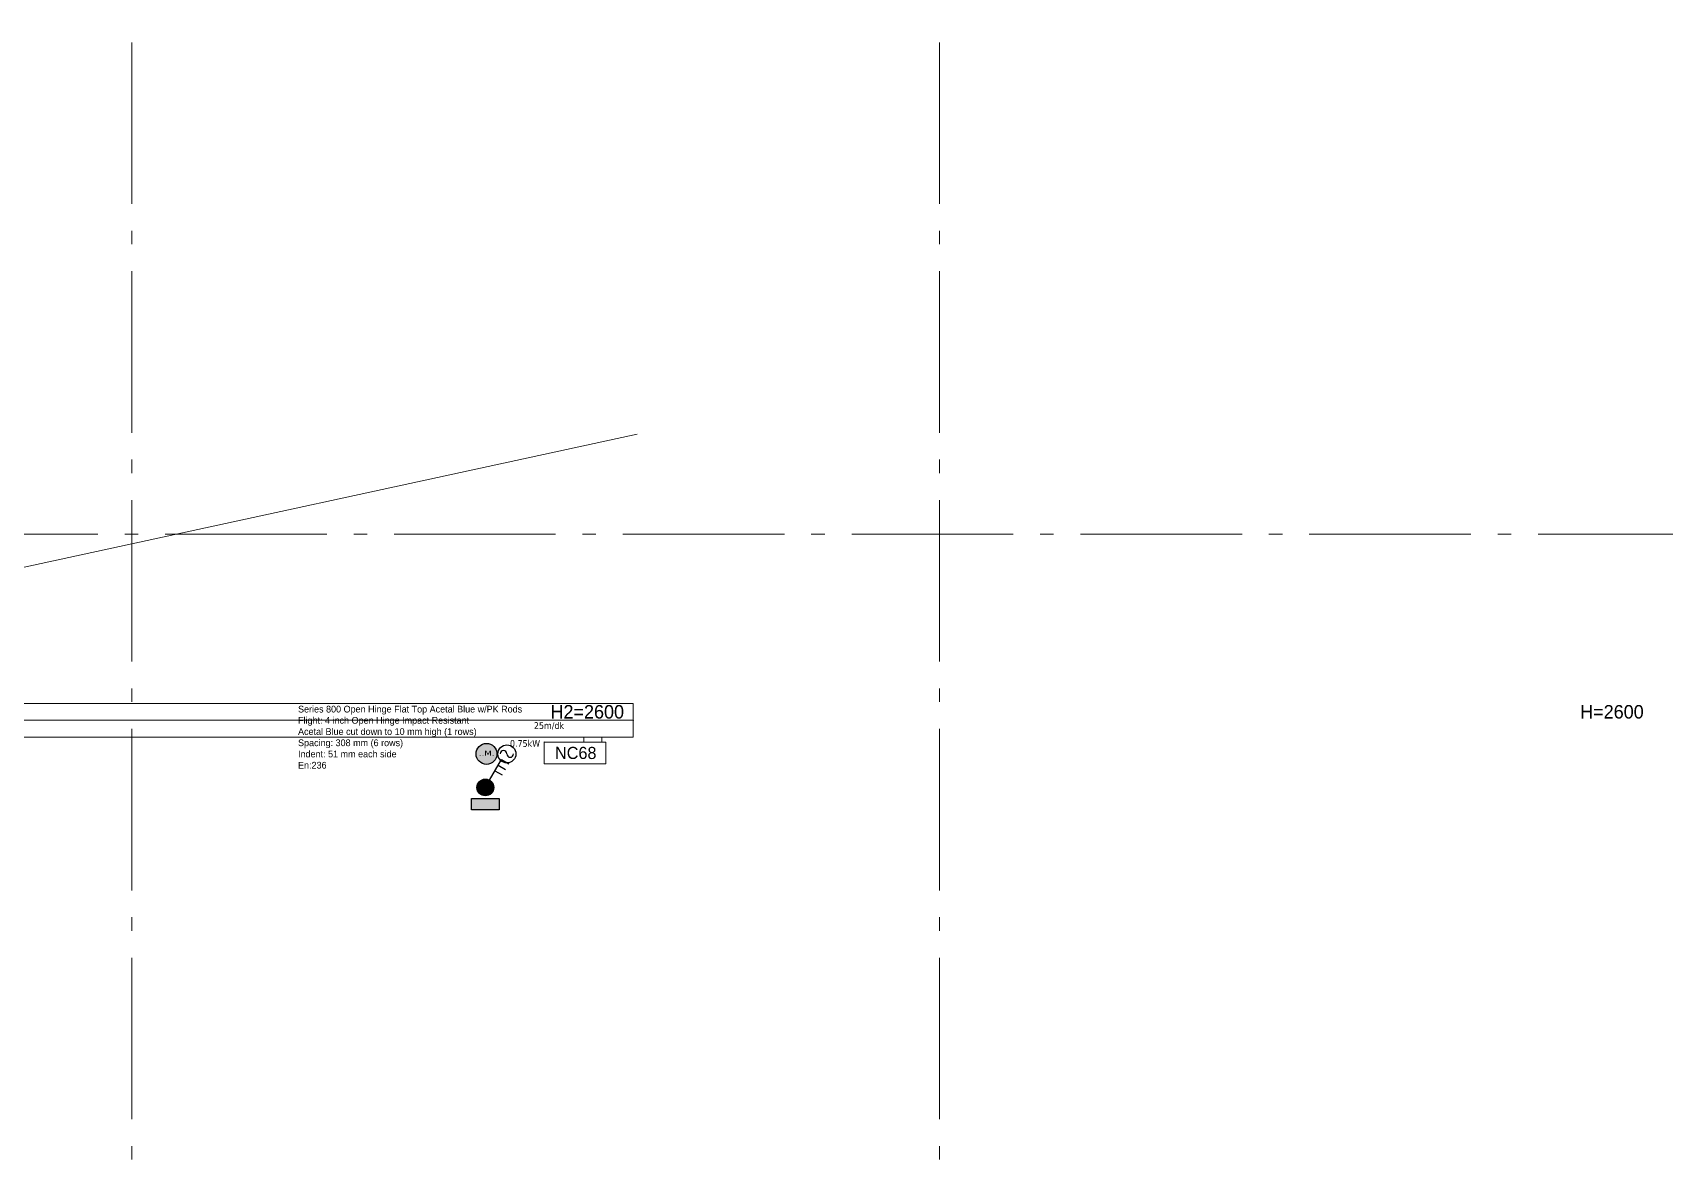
# Model space of a CAD drawing. Header units: millimetres. Extents: x -187347 to 135007, y -6415 to 292048.
# Drawn here: x -39677 to -27554, y 33381 to 41781 of the extents above; entities that cross this region are included whole.
import ezdxf
from ezdxf.enums import TextEntityAlignment as Align

# ---------------------------------------------------------------- set-up
doc = ezdxf.new("R2010")
doc.units = ezdxf.units.MM
doc.header["$LTSCALE"] = 100
doc.linetypes.add('CENTER', pattern=[50.8, 31.75, -6.35, 6.35, -6.35])
doc.linetypes.add('Z_LINE-CNTR', pattern=[17, 12, -2, 1, -2])
doc.layers.get('0').update_dxf_attribs({"lineweight": 18})
for name, color, linetype, lineweight in [('Layout Kromeka', 1, 'Continuous', 5), ('Layout Kromeka Details', 253, 'Continuous', 5), ('Layout Kromeka Field items', 1, 'Continuous', 25), ('Layout Kromeka Utilities', 1, 'Continuous', 25), ('S-GRID', 7, 'Continuous', 5)]:
    doc.layers.add(name, color=color, linetype=linetype, lineweight=lineweight)
doc.layers.add('TEXT', color=3, linetype='Continuous')
doc.styles.add('015_100', font='', dxfattribs={"height": 150})
doc.styles.add('050_100', font='', dxfattribs={"height": 500})
doc.styles.get("Standard").update_dxf_attribs({"font": 'tahoma.ttf'})
doc.styles.get('015_100').set_extended_font_data('Univers 45 Light')
doc.styles.get('050_100').set_extended_font_data('Univers')

# ---------------------------------------------------------------- blocks, each defined once
blk = doc.blocks.new('*U61')
at = {"ltscale": 10}
for p, q in [((3534, 137), (3666, 137)), ((-5300, -150), (-5300, 100)), ((3900, 100), (-5300, 100)), ((3900, -150), (3900, 100)), ((-5300, -150), (3900, -150))]:
    blk.add_line(p, q, dxfattribs=at)
blk.add_lwpolyline([(3697, 137), (3697, 299), (3238, 299), (3238, 137), (3534, 137), (3534, 100), (3666, 100), (3666, 137), (3697, 137)], dxfattribs=at)
at = {"color": 4, "linetype": 'CENTER', "ltscale": 10}
blk.add_lwpolyline([(-5300, -25), (3900, -25)], dxfattribs=at)
at = {"color": 5, "ltscale": 10}
for p in [(-5300, -25), (3900, -25)]:
    blk.add_point(p, dxfattribs=at)
blk = doc.blocks.new('_KROMEKA_POSNR')
at = {"layer": 'Layout Kromeka', "color": 0, "linetype": 'Continuous'}
blk.add_lwpolyline([(-3.91, -1.35), (3.74, -1.35), (3.74, 1.35), (-3.91, 1.35)], close=True, dxfattribs=at)
at = {"layer": 'Layout Kromeka', "color": 0, "linetype": 'Continuous', "style": '015_100'}
blk.add_attdef('POSNR', text='', height=1.5, dxfattribs=at).set_placement((0, 0), align=Align.MIDDLE)
blk = doc.blocks.new('SWITCH 3P')
at = {"layer": 'Layout Kromeka Utilities', "linetype": 'Continuous', "ltscale": 50}
h = blk.add_hatch(color=255, dxfattribs=at)
edge = h.paths.add_edge_path()
edge.add_arc((250, 400), 150, 0, 360)
blk.add_hatch(color=81, dxfattribs=at).paths.add_polyline_path([(0, 200), (500, 200), (500, 0), (0, 0)])
at = {"layer": 'Layout Kromeka Utilities', "color": 4, "linetype": 'Continuous'}
for p, q in [((325, 530), (539, 900)), ((539, 900), (669, 825)), ((423, 700), (553, 625)), ((481, 800), (611, 725))]:
    blk.add_line(p, q, dxfattribs=at)
at = {"layer": 'Layout Kromeka Utilities', "color": 4, "linetype": 'Continuous', "ltscale": 50}
blk.add_lwpolyline([(0, 200), (500, 200), (500, 0), (0, 0)], close=True, dxfattribs=at)
at = {"layer": 'Layout Kromeka Utilities', "color": 4, "linetype": 'Continuous'}
blk.add_circle((250, 400), 150, dxfattribs=at)
at = {"layer": 'Layout Kromeka Utilities', "color": 7, "linetype": 'Continuous', "ltscale": 50}
blk.add_attdef('..S.', text='', height=150, dxfattribs=at).set_placement((259, 26), align=Align.CENTER)
blk = doc.blocks.new('Electricity')
at = {"layer": 'TEXT', "linetype": 'Continuous'}
blk.add_circle((116818, 15298), 267, dxfattribs=at)
at = {"layer": 'TEXT', "ltscale": 25}
for centre, start, end in [((116719, 15298), 0, 180), ((116917, 15298), 180, 0)]:
    blk.add_arc(centre, 98.9, start, end, dxfattribs=at)
blk = doc.blocks.new('MOTOR_1')
at = {"layer": 'Layout Kromeka Field items'}
h = blk.add_hatch(color=140, dxfattribs=at)
h.paths.add_polyline_path([(-250, 0, 1), (250, 0, 1)])
h.paths.add_polyline_path([(-714, -187), (-280, -187), (-280, -7), (-714, -7)], flags=9)
at = {"layer": 'Layout Kromeka Field items', "color": 4, "linetype": 'Continuous'}
blk.add_circle((0, 0), 250, dxfattribs=at)
at = {"layer": 'Layout Kromeka Utilities', "color": 4, "linetype": 'Continuous', "xscale": 0.8043007341468412, "yscale": 0.8043007341468412, "zscale": 0.8043007341468412}
blk.add_blockref('Electricity', (-93469, -12305), dxfattribs=at)
at = {"layer": 'Layout Kromeka Field items', "color": 7, "width": 1.86701}
blk.add_attdef('..M.', text='', height=120, dxfattribs=at).set_placement((-183, -44), (190, -44), align=Align.FIT)

msp = doc.modelspace()

# ---------------------------------------------------------------- linework, layer by layer
at = {"layer": 'Layout Kromeka Details', "linetype": 'Continuous'}
msp.add_line((-35185.5, 38797.2, 0), (-44414.7, 36797.2, 0), dxfattribs=at)
at = {"layer": 'S-GRID', "color": 152, "linetype": 'Z_LINE-CNTR'}
for p, q in [((-38939.9, 111408.8), (-38939.9, -6038.2)), ((-32939.9, 111408.8), (-32939.9, -6038.2)), ((-89691.4, 38055), (-18064, 38055))]:
    msp.add_line(p, q, dxfattribs=at)

# ---------------------------------------------------------------- block references
at = {"layer": 'Layout Kromeka', "color": 2, "ltscale": 20, "xscale": -1, "rotation": 180}
msp.add_blockref('*U61', (-39114.7, 36647.2, 0), dxfattribs=at)
at = {"layer": 'Layout Kromeka', "linetype": 'Continuous', "ltscale": 20}
ref = msp.add_blockref('_KROMEKA_POSNR', (-35641.6, 36430.1, 0), dxfattribs=dict(at, xscale=60.01882789184901, yscale=60.01882789184901, zscale=60.01882789184901, rotation=359.9046469665103))
ref.add_attrib('POSNR', 'NC68', dxfattribs={"linetype": 'Continuous', "height": 90.03, "rotation": 359.90465, "style": '015_100'}).set_placement((-35641.6, 36430.1, 0), align=Align.MIDDLE)
ref.add_attrib('POSNR', 'NC68', dxfattribs={"linetype": 'Continuous', "height": 90.03, "rotation": 359.90465, "style": '015_100'}).set_placement((-35641.6, 36430.1, 0), align=Align.MIDDLE)
at = {"layer": 'Layout Kromeka Field items', "color": 1, "xscale": 0.4139999999999999, "yscale": 0.4139999999999999, "zscale": 0.4139999999999999}
msp.add_blockref('SWITCH 3P', (-36416.7, 36007.9, -3.4), dxfattribs=at)
at = {"layer": 'Layout Kromeka Utilities', "color": 1, "linetype": 'Continuous', "ltscale": 50}
ref = msp.add_blockref('MOTOR_1', (-36304.5, 36422.8, -3.4), dxfattribs=dict(at, xscale=0.310829008834844, yscale=0.310829008834844, zscale=0.310829008834844))
ref.add_attrib('..M.', '..M.', dxfattribs={"color": 7, "height": 37.3, "width": 1.347672}).set_placement((-36361.4, 36409.2, -3.4), (-36245.4, 36409.2, -3.4), align=Align.FIT)

# ---------------------------------------------------------------- texts
at = {"layer": 'Layout Kromeka Details', "color": 1, "linetype": 'Continuous', "insert": (-37704.7, 36780.4, -3.4), "char_height": 50, "attachment_point": 1, "style": '050_100'}
msp.add_mtext_dynamic_manual_height_columns('{\\C256;Series 800 Open Hinge Flat Top Acetal Blue w/PK Rods\\PFlight: 4 inch Open Hinge Impact Resistant \\PAcetal Blue cut down to 10 mm high (1 rows)\\PSpacing: 308 mm (6 rows)\\PIndent: 51 mm each side\\PEn:236}', width=9600.185, gutter_width=2500, heights=[0], dxfattribs=at)
at = {"layer": 'Layout Kromeka Details', "linetype": 'Continuous', "char_height": 100, "attachment_point": 3, "style": '015_100'}
for s, insert in [('H2=2600', (-35282.8, 36785.6, 0)), ('H=2600', (-27707, 36785.6, 0))]:
    msp.add_mtext_dynamic_manual_height_columns(s, width=2508.555, gutter_width=1500, heights=[0], dxfattribs=dict(at, insert=insert))
at = {"layer": 'Layout Kromeka Utilities', "color": 4, "linetype": 'Continuous', "ltscale": 25, "char_height": 50, "attachment_point": 1}
for s, insert in [('{\\C9;\\c13289671;25m/dk}', (-35952.3, 36658.1, -3.4)), ('{\\C9;\\c13289671;0.75kW}', (-36130.3, 36525.3, -3.4))]:
    msp.add_mtext_dynamic_manual_height_columns(s, width=2668.153, gutter_width=1000, heights=[315], dxfattribs=dict(at, insert=insert))

doc.saveas('drawing.dxf')
